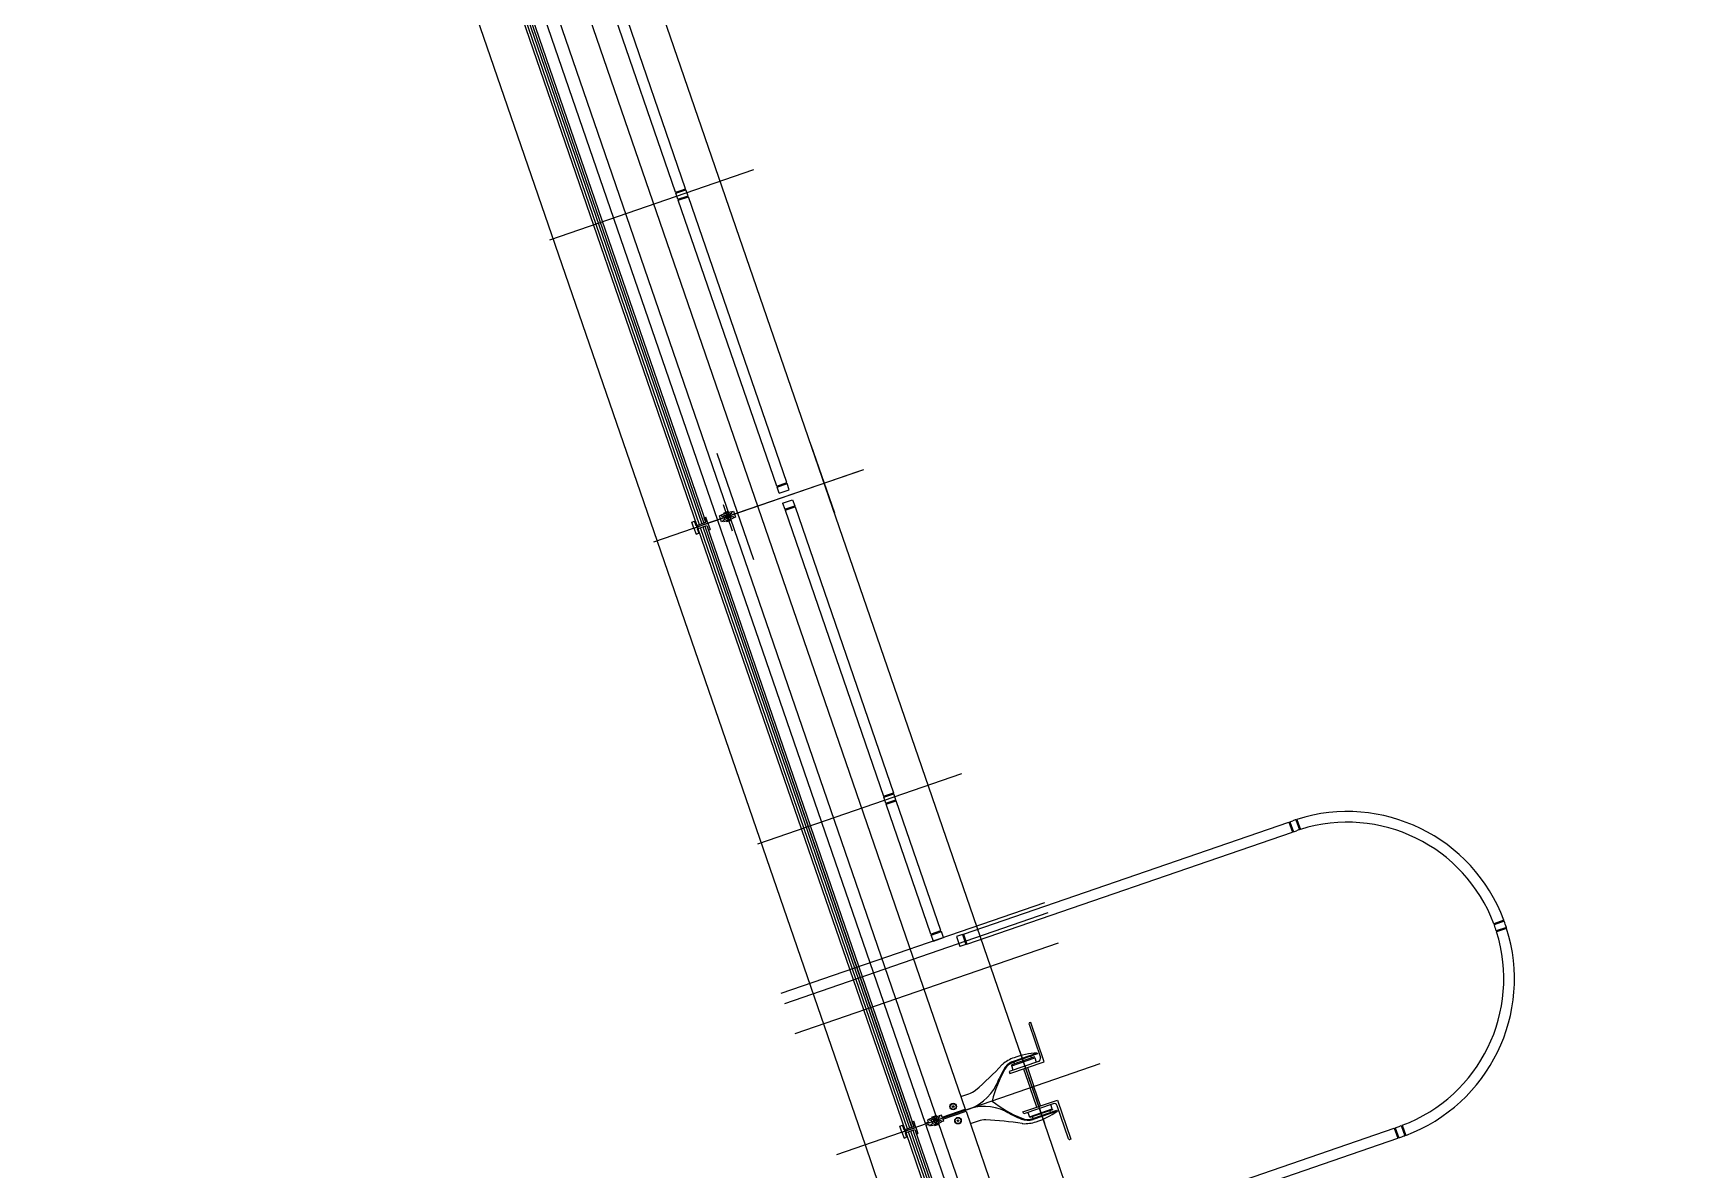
# Model space of a CAD drawing. Extents: x 809487 to 809680, y 818779 to 819225.
# Drawn here: x 809588.37 to 809596.18, y 818904.59 to 818909.92 of the extents above; entities that cross this region are included whole.
import ezdxf

# ---------------------------------------------------------------- set-up
doc = ezdxf.new("R2010")
doc.units = 0
for name, color, linetype in [('F-RC', 7, 'Continuous'), ('MAJ214__', 7, 'Continuous'), ('MAJ270__', 7, 'Continuous'), ('MAJ292__', 7, 'Continuous')]:
    doc.layers.add(name, color=color, linetype=linetype)

msp = doc.modelspace()

# ---------------------------------------------------------------- linework, layer by layer
at = {"layer": 'F-RC'}
for p, q in [((809591.3855, 818909.177), (809590.9331, 818910.4909)), ((809591.4328, 818909.1933), (809590.9877, 818910.486)), ((809591.3855, 818909.177), (809591.4052, 818909.1838)), ((809591.3872, 818909.1723), (809591.4344, 818909.1886)), ((809591.3969, 818909.1439), (809591.3872, 818909.1723)), ((809591.3891, 818909.1729), (809591.3874, 818909.1777)), ((809591.3969, 818909.1439), (809591.4442, 818909.1602)), ((809591.3986, 818909.1392), (809591.4458, 818909.1555)), ((809591.8609, 818907.7966), (809591.3986, 818909.1392)), ((809591.4005, 818909.1399), (809591.3988, 818909.1446)), ((809591.4052, 818909.1838), (809591.4328, 818909.1933)), ((809591.4326, 818909.1879), (809591.4309, 818909.1927)), ((809591.4442, 818909.1602), (809591.4344, 818909.1886)), ((809591.4439, 818909.1548), (809591.4423, 818909.1596)), ((809591.9081, 818907.8128), (809591.4458, 818909.1555)), ((809591.8609, 818907.7966), (809591.9081, 818907.8128)), ((809591.8625, 818907.7918), (809591.9098, 818907.8081)), ((809591.9079, 818907.8075), (809591.9063, 818907.8122)), ((809591.9195, 818907.7798), (809591.9098, 818907.8081)), ((809591.8723, 818907.7635), (809591.8625, 818907.7918)), ((809591.8644, 818907.7925), (809591.8628, 818907.7972)), ((809591.8723, 818907.7635), (809591.9195, 818907.7798)), ((809591.8885, 818907.7162), (809591.9358, 818907.7325)), ((809591.9358, 818907.7325), (809591.9456, 818907.7041)), ((809591.8885, 818907.7162), (809591.8983, 818907.6878)), ((809591.8983, 818907.6878), (809591.9456, 818907.7041)), ((809591.8999, 818907.6831), (809591.9472, 818907.6994)), ((809591.8999, 818907.6831), (809592.3622, 818906.3405)), ((809591.9002, 818907.6885), (809591.9018, 818907.6838)), ((809591.9437, 818907.7035), (809591.9453, 818907.6987)), ((809591.9472, 818907.6994), (809592.4095, 818906.3567)), ((809592.3622, 818906.3405), (809592.3819, 818906.3472)), ((809592.3639, 818906.3357), (809592.4111, 818906.352)), ((809592.3736, 818906.3074), (809592.3639, 818906.3357)), ((809592.3658, 818906.3364), (809592.3641, 818906.3411)), ((809592.3736, 818906.3074), (809592.4209, 818906.3237)), ((809592.3753, 818906.3026), (809592.4225, 818906.3189)), ((809592.3819, 818906.3472), (809592.4095, 818906.3567)), ((809592.4093, 818906.3514), (809592.4076, 818906.3561)), ((809592.4209, 818906.3237), (809592.4111, 818906.352)), ((809592.4206, 818906.3183), (809592.419, 818906.323)), ((809592.6325, 818905.7091), (809592.4225, 818906.3189)), ((809592.5853, 818905.6928), (809592.3753, 818906.3026)), ((809592.3772, 818906.3033), (809592.3755, 818906.308)), ((809592.7383, 818905.6926), (809594.2666, 818906.2189)), ((809592.7546, 818905.6453), (809594.2829, 818906.1716)), ((809594.2666, 818906.2189), (809594.2829, 818906.1716)), ((809594.2673, 818906.217), (809594.272, 818906.2186)), ((809594.2714, 818906.2205), (809594.2855, 818906.2254)), ((809594.2714, 818906.2205), (809594.2876, 818906.1732)), ((809594.2823, 818906.1735), (809594.287, 818906.1751)), ((809594.2876, 818906.1732), (809594.3018, 818906.1781)), ((809594.2998, 818906.2301), (809594.3161, 818906.1828)), ((809594.3045, 818906.2316), (809594.3208, 818906.1843)), ((809592.5853, 818905.6928), (809592.6049, 818905.6996)), ((809592.5869, 818905.6881), (809592.6342, 818905.7043)), ((809592.5967, 818905.6597), (809592.5869, 818905.6881)), ((809592.5888, 818905.6887), (809592.5871, 818905.6934)), ((809592.6049, 818905.6996), (809592.6325, 818905.7091)), ((809592.6323, 818905.7037), (809592.6306, 818905.7084)), ((809592.6439, 818905.676), (809592.6342, 818905.7043)), ((809592.7336, 818905.691), (809592.7052, 818905.6812)), ((809592.7336, 818905.691), (809592.7499, 818905.6437)), ((809592.739, 818905.6907), (809592.7342, 818905.6891)), ((809592.7383, 818905.6926), (809592.7546, 818905.6453)), ((809595.2766, 818905.7575), (809595.2293, 818905.7412)), ((809595.2783, 818905.7528), (809595.231, 818905.7366)), ((809595.2881, 818905.7245), (809595.2408, 818905.7082)), ((809595.2896, 818905.7197), (809595.2423, 818905.7034)), ((809592.5967, 818905.6597), (809592.6439, 818905.676)), ((809592.7052, 818905.6812), (809592.7215, 818905.6339)), ((809592.7499, 818905.6437), (809592.7215, 818905.6339)), ((809592.754, 818905.6472), (809592.7492, 818905.6456)), ((809593.2332, 818904.2554), (809594.7615, 818904.7817)), ((809594.7615, 818904.7817), (809594.7778, 818904.7344)), ((809594.7621, 818904.7798), (809594.7669, 818904.7814)), ((809594.7662, 818904.7833), (809594.7804, 818904.7882)), ((809594.7662, 818904.7833), (809594.7825, 818904.736)), ((809594.7945, 818904.7932), (809594.8108, 818904.7459)), ((809594.7992, 818904.7949), (809594.8155, 818904.7477)), ((809593.2495, 818904.2082), (809594.7778, 818904.7344)), ((809594.7771, 818904.7363), (809594.7819, 818904.7379)), ((809594.7825, 818904.736), (809594.7967, 818904.7409))]:
    msp.add_line(p, q, dxfattribs=at)
for radius, start, end in [(0.785, 20.45992, 107.54008), (0.785, 107.90511, 109), (0.783, 107.53635, 107.90231), (0.735, 107.83062, 109), (0.737, 107.44497, 107.83379), (0.735, 20.55926, 107.44074), (0.735, 290.55926, 17.44074), (0.785, 290.45992, 17.54008), (0.735, 17.83062, 20.16938), (0.737, 20.16621, 20.55503), (0.737, 17.44497, 17.83379), (0.783, 20.09769, 20.46365), (0.785, 17.90511, 20.09489), (0.783, 17.53635, 17.90231), (0.735, 289, 290.16938), (0.737, 290.16621, 290.55503), (0.785, 289, 290.09489), (0.783, 290.09769, 290.46365)]:
    msp.add_arc((809594.5411, 818905.4831), radius, start, end, dxfattribs=at)
at = {"layer": 'MAJ214__'}
for p, q in [((809590.6075, 818910.4691), (809592.5576, 818904.8055)), ((809590.5253, 818910.4382), (809591.4971, 818907.6158)), ((809590.5366, 818910.4421), (809591.5085, 818907.6197)), ((809590.5461, 818910.4453), (809591.5179, 818907.623)), ((809590.5468, 818910.4456), (809591.5186, 818907.6232)), ((809591.6023, 818907.6599), (809591.5919, 818907.6564)), ((809591.6017, 818907.628), (809591.5919, 818907.6564)), ((809591.6423, 818907.6671), (809591.6115, 818907.6565)), ((809591.6124, 818907.669), (809591.6341, 818907.6765)), ((809591.613, 818907.6702), (809591.6124, 818907.669)), ((809591.6134, 818907.6661), (809591.6124, 818907.669)), ((809591.6329, 818907.6771), (809591.613, 818907.6702)), ((809591.6132, 818907.6306), (809591.6571, 818907.6458)), ((809591.6134, 818907.6661), (809591.6351, 818907.6736)), ((809591.6153, 818907.6668), (809591.6156, 818907.6658)), ((809591.648, 818907.6506), (809591.6172, 818907.64)), ((809591.6329, 818907.6771), (809591.6341, 818907.6765)), ((809591.6332, 818907.673), (809591.6335, 818907.672)), ((809591.6351, 818907.6736), (809591.6341, 818907.6765)), ((809591.6425, 818907.6672), (809591.6501, 818907.6698)), ((809591.6476, 818907.6756), (809591.6581, 818907.6791)), ((809591.6558, 818907.6532), (809591.6482, 818907.6506)), ((809591.6678, 818907.6508), (809591.6574, 818907.6472)), ((809591.6581, 818907.6791), (809591.6678, 818907.6508)), ((809591.502, 818907.6016), (809592.4738, 818904.7792)), ((809591.5133, 818907.6055), (809592.4852, 818904.7831)), ((809591.5228, 818907.6088), (809592.4946, 818904.7864)), ((809591.5235, 818907.609), (809592.4953, 818904.7866)), ((809591.6121, 818907.6316), (809591.6017, 818907.628)), ((809591.6096, 818907.6374), (809591.6172, 818907.64)), ((809591.6463, 818907.641), (809591.6246, 818907.6335)), ((809591.6256, 818907.6307), (809591.6246, 818907.6335)), ((809591.6473, 818907.6382), (809591.6256, 818907.6307)), ((809591.6268, 818907.6301), (809591.6256, 818907.6307)), ((809591.6262, 818907.6351), (809591.6263, 818907.6346)), ((809591.627, 818907.6343), (809591.6263, 818907.6346)), ((809591.6268, 818907.6301), (809591.6467, 818907.6369)), ((809591.644, 818907.6402), (809591.6443, 818907.6408)), ((809591.6441, 818907.6413), (809591.6443, 818907.6408)), ((809591.6473, 818907.6382), (809591.6463, 818907.641)), ((809591.6467, 818907.6369), (809591.6473, 818907.6382)), ((809593.0008, 818905.1462), (809593.1182, 818904.8053)), ((809592.9745, 818905.0916), (809592.9774, 818905.0832)), ((809593.0384, 818905.0664), (809593.0693, 818904.9764)), ((809593.0578, 818905.1109), (809593.0549, 818905.1193)), ((809593.0204, 818905.0602), (809593.0514, 818904.9702)), ((809593.0824, 818904.8802), (809593.0514, 818904.9702)), ((809593.1003, 818904.8864), (809593.0693, 818904.9764)), ((809592.5793, 818904.8248), (809592.6233, 818904.8399)), ((809592.619, 818904.8306), (809592.5882, 818904.82)), ((809592.6108, 818904.8399), (809592.5891, 818904.8324)), ((809592.5897, 818904.8337), (809592.5891, 818904.8324)), ((809592.5891, 818904.8324), (809592.5901, 818904.8296)), ((809592.5897, 818904.8337), (809592.6096, 818904.8405)), ((809592.6118, 818904.8371), (809592.5901, 818904.8296)), ((809592.5924, 818904.8304), (809592.5921, 818904.8298)), ((809592.5923, 818904.8293), (809592.5921, 818904.8298)), ((809592.6095, 818904.8363), (809592.6101, 818904.8359)), ((809592.6096, 818904.8405), (809592.6108, 818904.8399)), ((809592.6103, 818904.8355), (809592.6101, 818904.8359)), ((809592.6108, 818904.8399), (809592.6118, 818904.8371)), ((809592.6268, 818904.8332), (809592.6192, 818904.8306)), ((809592.6348, 818904.8426), (809592.6244, 818904.839)), ((809592.638, 818904.8331), (809592.6348, 818904.8426)), ((809592.638, 818904.8331), (809592.7467, 818904.8706)), ((809592.6413, 818904.8237), (809592.75, 818904.8611)), ((809593.0656, 818904.8271), (809593.0627, 818904.8356)), ((809593.143, 818904.8633), (809593.1459, 818904.8548)), ((809592.4787, 818904.765), (809593.4505, 818901.9427)), ((809592.49, 818904.769), (809593.4619, 818901.9466)), ((809592.4995, 818904.7722), (809593.4713, 818901.9498)), ((809592.5002, 818904.7725), (809593.472, 818901.9501)), ((809592.5576, 818904.8055), (809592.5719, 818904.8103)), ((809592.5609, 818904.796), (809592.5751, 818904.8009)), ((809592.5609, 818904.796), (809594.511, 818899.1323)), ((809592.579, 818904.8234), (809592.5686, 818904.8198)), ((809592.5686, 818904.8198), (809592.5719, 818904.8103)), ((809592.5784, 818904.7914), (809592.5751, 818904.8009)), ((809592.5888, 818904.795), (809592.5784, 818904.7914)), ((809592.5807, 818904.8173), (809592.5882, 818904.82)), ((809592.5863, 818904.8008), (809592.5939, 818904.8034)), ((809592.5899, 818904.7941), (809592.6338, 818904.8092)), ((809592.6247, 818904.814), (809592.5939, 818904.8034)), ((809592.623, 818904.8044), (809592.6013, 818904.797)), ((809592.6023, 818904.7941), (809592.6013, 818904.797)), ((809592.624, 818904.8016), (809592.6023, 818904.7941)), ((809592.6036, 818904.7935), (809592.6023, 818904.7941)), ((809592.6029, 818904.7986), (809592.603, 818904.7981)), ((809592.6037, 818904.7978), (809592.603, 818904.7981)), ((809592.6036, 818904.7935), (809592.6234, 818904.8003)), ((809592.6207, 818904.8036), (809592.621, 818904.8043)), ((809592.6208, 818904.8047), (809592.621, 818904.8043)), ((809592.624, 818904.8016), (809592.623, 818904.8044)), ((809592.6234, 818904.8003), (809592.624, 818904.8016)), ((809592.6325, 818904.8167), (809592.6249, 818904.8141)), ((809592.6445, 818904.8142), (809592.6341, 818904.8106)), ((809592.6413, 818904.8237), (809592.6445, 818904.8142))]:
    msp.add_line(p, q, dxfattribs=at)
for points in [[(809591.6466, 818907.6765), (809591.6026, 818907.6614)], [(809592.9524, 818905.0473), (809592.9556, 818905.0379), (809593.1174, 818905.0936), (809593.0538, 818905.2781), (809593.0491, 818905.2764)], [(809593.046, 818905.2701), (809593.0998, 818905.114)], [(809593.0905, 818905.0949), (809592.9524, 818905.0473)], [(809592.9722, 818905.0542), (809592.9653, 818905.0743), (809593.0731, 818905.1114), (809593.08, 818905.0913)], [(809593.0846, 818905.134), (809592.9718, 818905.0952)], [(809593.0209, 818904.8484), (809593.0176, 818904.8579), (809593.1793, 818904.9136), (809593.2429, 818904.7291), (809593.2381, 818904.7275)], [(809593.159, 818904.896), (809593.0209, 818904.8484)], [(809593.0407, 818904.8552), (809593.0476, 818904.8351), (809593.1554, 818904.8722), (809593.1485, 818904.8924)], [(809593.1784, 818904.8615), (809593.0656, 818904.8227)], [(809593.2318, 818904.7306), (809593.178, 818904.8867)]]:
    msp.add_lwpolyline(points, dxfattribs=at)
for points in [[(809593.0731, 818905.1114), (809593.0716, 818905.1156), (809592.9638, 818905.0785), (809592.9653, 818905.0743)], [(809593.1554, 818904.8722), (809593.1569, 818904.868), (809593.0491, 818904.8309), (809593.0476, 818904.8351)]]:
    msp.add_lwpolyline(points, close=True, dxfattribs=at)
for centre, radius in [((809591.6299, 818907.6536), 0.006), ((809592.6897, 818904.8827), 0.0155), ((809592.6897, 818904.8827), 0.0135), ((809592.6897, 818904.8827), 0.0042), ((809592.7125, 818904.8165), 0.0155), ((809592.7125, 818904.8165), 0.0135), ((809592.7125, 818904.8165), 0.0042)]:
    msp.add_circle(centre, radius, dxfattribs=at)
for centre, radius, start, end in [((809591.6299, 818907.6536), 0.0095, 145.18264, 252.81736), ((809591.6299, 818907.6536), 0.0109, 101.1265, 116.87349), ((809591.6299, 818907.6536), 0.0109, 281.1265, 296.87349), ((809591.6299, 818907.6536), 0.0095, 326.69488, 71.30512), ((809593.0507, 818905.2717), 0.005, 109, 199), ((809592.9976, 818905.0203), 0.0792, 109, 149.96236), ((809593.0856, 818905.1091), 0.015, 289, 19), ((809592.8752, 818904.995), 0.02, 326.67541, 338.10407), ((809593.4199, 818904.7761), 0.567, 149.96236, 158.10407), ((809592.686, 818905.0879), 0.2307, 285.67731, 333.23123), ((809592.8359, 818904.6524), 0.2307, 64.76877, 112.32268), ((809592.9278, 818904.8422), 0.02, 59.89592, 71.32459), ((809593.2223, 818905.35), 0.567, 239.89592, 248.03764), ((809593.1638, 818904.8818), 0.015, 19, 109), ((809592.6066, 818904.817), 0.0095, 145.18264, 199.00008), ((809592.6066, 818904.817), 0.0095, 198.99991, 252.81736), ((809592.6066, 818904.817), 0.006, 18.99986, 199.00013), ((809592.6066, 818904.817), 0.006, 198.99986, 19.00013), ((809592.6066, 818904.817), 0.0109, 101.1265, 116.87349), ((809592.6066, 818904.817), 0.0109, 281.1265, 296.87349), ((809592.6066, 818904.817), 0.0095, 18.99991, 71.30512), ((809592.6066, 818904.817), 0.0095, 326.69488, 19.00008), ((809593.0398, 818904.8976), 0.0792, 248.03764, 289), ((809593.2365, 818904.7322), 0.005, 199, 289)]:
    msp.add_arc(centre, radius, start, end, dxfattribs=at)
for points, degree in [([(809591.6023, 818907.6606), (809591.6023, 818907.6607), (809591.6023, 818907.6608), (809591.6023, 818907.6609), (809591.6023, 818907.6609), (809591.6023, 818907.661), (809591.6023, 818907.661), (809591.6024, 818907.6611), (809591.6024, 818907.6611), (809591.6024, 818907.6612), (809591.6024, 818907.6612), (809591.6024, 818907.6613), (809591.6025, 818907.6613), (809591.6025, 818907.6613), (809591.6025, 818907.6614), (809591.6026, 818907.6614)], 3), ([(809591.6031, 818907.6545), (809591.603, 818907.6548), (809591.6029, 818907.6551), (809591.6027, 818907.656), (809591.6026, 818907.6565), (809591.6025, 818907.6577), (809591.6024, 818907.6582), (809591.6023, 818907.6594), (809591.6023, 818907.66), (809591.6023, 818907.6606)], 3), ([(809591.6031, 818907.6545), (809591.6031, 818907.6544), (809591.6031, 818907.6544), (809591.6032, 818907.6544), (809591.6032, 818907.6543), (809591.6032, 818907.6543), (809591.6032, 818907.6543), (809591.6032, 818907.6543)], 3), ([(809591.6039, 818907.6539), (809591.6039, 818907.6539), (809591.6039, 818907.6539), (809591.6039, 818907.6539), (809591.6039, 818907.6539), (809591.6038, 818907.6539), (809591.6037, 818907.6539), (809591.6036, 818907.6539), (809591.6036, 818907.6539), (809591.6034, 818907.654), (809591.6033, 818907.654), (809591.6032, 818907.6541), (809591.6032, 818907.6542), (809591.6032, 818907.6543)], 3), ([(809591.6039, 818907.6539), (809591.6046, 818907.6541), (809591.6052, 818907.6543), (809591.6068, 818907.6549), (809591.6078, 818907.6552), (809591.6093, 818907.6558), (809591.6099, 818907.656), (809591.6109, 818907.6563), (809591.6112, 818907.6564), (809591.6115, 818907.6565)], 3), ([(809591.6039, 818907.6539), (809591.6048, 818907.6542), (809591.6057, 818907.6545), (809591.6066, 818907.6548), (809591.6078, 818907.6552), (809591.6091, 818907.6557), (809591.6104, 818907.6561), (809591.6108, 818907.6563), (809591.6112, 818907.6564), (809591.6115, 818907.6565)], 3), ([(809591.6115, 818907.6565), (809591.6115, 818907.6565), (809591.6116, 818907.6565), (809591.6116, 818907.6563), (809591.6117, 818907.6561), (809591.6118, 818907.6556), (809591.6119, 818907.6552), (809591.612, 818907.6539), (809591.6122, 818907.6529), (809591.6126, 818907.6506), (809591.6129, 818907.6494), (809591.6137, 818907.6471), (809591.6141, 818907.646), (809591.6151, 818907.6439), (809591.6156, 818907.643), (809591.6164, 818907.6417), (809591.6167, 818907.6412), (809591.617, 818907.6406), (809591.6171, 818907.6403), (809591.6172, 818907.6401), (809591.6172, 818907.64), (809591.6172, 818907.64)], 3), ([(809591.6228, 818907.6601), (809591.6228, 818907.6601), (809591.6227, 818907.6601), (809591.6227, 818907.66), (809591.6226, 818907.6599), (809591.6225, 818907.6597), (809591.6224, 818907.6595), (809591.6221, 818907.6591), (809591.622, 818907.6589), (809591.6219, 818907.6588)], 3), ([(809591.6249, 818907.6633), (809591.6238, 818907.6616), (809591.6228, 818907.6601)], 2), ([(809591.6268, 818907.6446), (809591.627, 818907.6445), (809591.6272, 818907.6444), (809591.6276, 818907.6443), (809591.6278, 818907.6442), (809591.6281, 818907.6441), (809591.6282, 818907.6441), (809591.6282, 818907.6441), (809591.6283, 818907.6441), (809591.6283, 818907.6441)], 3), ([(809591.6314, 818907.6631), (809591.6297, 818907.6636), (809591.6277, 818907.6643)], 2), ([(809591.6283, 818907.6441), (809591.63, 818907.6435), (809591.632, 818907.6428)], 2), ([(809591.6329, 818907.6626), (809591.6327, 818907.6626), (809591.6325, 818907.6627), (809591.6321, 818907.6628), (809591.6319, 818907.6629), (809591.6316, 818907.663), (809591.6316, 818907.663), (809591.6315, 818907.6631), (809591.6314, 818907.6631), (809591.6314, 818907.6631)], 3), ([(809591.6348, 818907.6438), (809591.6359, 818907.6455), (809591.6369, 818907.647)], 2), ([(809591.6369, 818907.647), (809591.6369, 818907.6471), (809591.637, 818907.6471), (809591.637, 818907.6472), (809591.6371, 818907.6472), (809591.6372, 818907.6475), (809591.6373, 818907.6476), (809591.6376, 818907.648), (809591.6377, 818907.6482), (809591.6378, 818907.6484)], 3), ([(809591.6423, 818907.6671), (809591.6424, 818907.6671), (809591.6424, 818907.6671), (809591.6425, 818907.6672)], 2), ([(809591.6423, 818907.6671), (809591.6424, 818907.6671), (809591.6424, 818907.6671), (809591.6425, 818907.6672)], 2), ([(809591.6482, 818907.6506), (809591.6482, 818907.6506), (809591.6482, 818907.6506), (809591.6481, 818907.6508), (809591.648, 818907.651), (809591.6479, 818907.6516), (809591.6479, 818907.652), (809591.6477, 818907.6532), (809591.6475, 818907.6542), (809591.6471, 818907.6565), (809591.6468, 818907.6577), (809591.646, 818907.66), (809591.6456, 818907.6611), (809591.6446, 818907.6632), (809591.6441, 818907.6641), (809591.6433, 818907.6654), (809591.643, 818907.6659), (809591.6427, 818907.6666), (809591.6426, 818907.6668), (809591.6425, 818907.667), (809591.6425, 818907.6671), (809591.6425, 818907.6672)], 3), ([(809591.6466, 818907.6765), (809591.6466, 818907.6765), (809591.6466, 818907.6765), (809591.6467, 818907.6765), (809591.6467, 818907.6765), (809591.6468, 818907.6765), (809591.6468, 818907.6764), (809591.6469, 818907.6764), (809591.6469, 818907.6764), (809591.647, 818907.6763), (809591.647, 818907.6763), (809591.6471, 818907.6763), (809591.6471, 818907.6762), (809591.6472, 818907.6762), (809591.6472, 818907.6761), (809591.6472, 818907.6761)], 3), ([(809591.6472, 818907.6761), (809591.6476, 818907.6756), (809591.648, 818907.6751), (809591.6486, 818907.6741), (809591.6489, 818907.6737), (809591.6495, 818907.6727), (809591.6497, 818907.6722), (809591.6501, 818907.6714), (809591.6502, 818907.6711), (809591.6504, 818907.6707)], 3), ([(809591.6482, 818907.6506), (809591.6481, 818907.6506), (809591.6481, 818907.6506), (809591.648, 818907.6506)], 2), ([(809591.6504, 818907.6705), (809591.6505, 818907.6705), (809591.6505, 818907.6705), (809591.6505, 818907.6704), (809591.6505, 818907.6703), (809591.6504, 818907.6701), (809591.6504, 818907.6701), (809591.6503, 818907.67), (809591.6503, 818907.6699), (809591.6502, 818907.6698), (809591.6501, 818907.6698), (809591.6501, 818907.6698), (809591.6501, 818907.6698), (809591.6501, 818907.6698)], 3), ([(809591.6504, 818907.6705), (809591.6504, 818907.6706), (809591.6504, 818907.6706), (809591.6504, 818907.6706), (809591.6504, 818907.6706), (809591.6504, 818907.6707), (809591.6504, 818907.6707), (809591.6504, 818907.6707)], 3), ([(809591.6558, 818907.6532), (809591.6558, 818907.6532), (809591.6558, 818907.6532), (809591.6558, 818907.6532), (809591.6558, 818907.6533), (809591.6559, 818907.6533), (809591.656, 818907.6533), (809591.6561, 818907.6533), (809591.6562, 818907.6532), (809591.6563, 818907.6532), (809591.6564, 818907.6531), (809591.6565, 818907.653), (809591.6565, 818907.6529), (809591.6565, 818907.6529)], 3), ([(809591.6566, 818907.6527), (809591.6566, 818907.6527), (809591.6566, 818907.6527), (809591.6566, 818907.6528), (809591.6566, 818907.6528), (809591.6565, 818907.6528), (809591.6565, 818907.6528), (809591.6565, 818907.6529)], 3), ([(809591.6566, 818907.6527), (809591.6567, 818907.6523), (809591.6568, 818907.652), (809591.657, 818907.6511), (809591.6571, 818907.6506), (809591.6573, 818907.6495), (809591.6573, 818907.6489), (809591.6574, 818907.6477), (809591.6574, 818907.6471), (809591.6574, 818907.6465)], 3), ([(809591.6574, 818907.6465), (809591.6574, 818907.6464), (809591.6574, 818907.6464), (809591.6574, 818907.6463), (809591.6574, 818907.6462), (809591.6574, 818907.6462), (809591.6574, 818907.6461), (809591.6574, 818907.6461), (809591.6573, 818907.646), (809591.6573, 818907.646), (809591.6573, 818907.6459), (809591.6573, 818907.6459), (809591.6572, 818907.6458), (809591.6572, 818907.6458), (809591.6572, 818907.6458), (809591.6571, 818907.6458)], 3), ([(809591.6093, 818907.6366), (809591.6093, 818907.6366), (809591.6093, 818907.6366), (809591.6092, 818907.6368), (809591.6092, 818907.6368), (809591.6093, 818907.637), (809591.6093, 818907.6371), (809591.6094, 818907.6372), (809591.6094, 818907.6372), (809591.6095, 818907.6373), (809591.6096, 818907.6373), (809591.6096, 818907.6374), (809591.6096, 818907.6374), (809591.6096, 818907.6374)], 3), ([(809591.6093, 818907.6366), (809591.6093, 818907.6366), (809591.6093, 818907.6366), (809591.6093, 818907.6365), (809591.6093, 818907.6365), (809591.6093, 818907.6364), (809591.6093, 818907.6364), (809591.6093, 818907.6364)], 3), ([(809591.6125, 818907.631), (809591.6121, 818907.6315), (809591.6117, 818907.632), (809591.6111, 818907.633), (809591.6108, 818907.6335), (809591.6102, 818907.6345), (809591.61, 818907.635), (809591.6096, 818907.6358), (809591.6095, 818907.6361), (809591.6093, 818907.6364)], 3), ([(809591.6132, 818907.6306), (809591.6131, 818907.6306), (809591.6131, 818907.6306), (809591.613, 818907.6306), (809591.613, 818907.6306), (809591.6129, 818907.6307), (809591.6129, 818907.6307), (809591.6128, 818907.6307), (809591.6128, 818907.6307), (809591.6127, 818907.6308), (809591.6127, 818907.6308), (809591.6126, 818907.6309), (809591.6126, 818907.6309), (809591.6125, 818907.631), (809591.6125, 818907.631), (809591.6125, 818907.631)], 3), ([(809592.6192, 818904.8306), (809592.6191, 818904.8306), (809592.6191, 818904.8306), (809592.619, 818904.8306)], 2), ([(809592.6192, 818904.8306), (809592.6192, 818904.8306), (809592.6192, 818904.8306), (809592.6192, 818904.8304), (809592.6193, 818904.8302), (809592.6196, 818904.8297), (809592.6198, 818904.8294), (809592.6204, 818904.8283), (809592.6209, 818904.8274), (809592.6219, 818904.8253), (809592.6224, 818904.8242), (809592.6229, 818904.8229), (809592.623, 818904.8228), (809592.623, 818904.8227)], 3), ([(809592.6239, 818904.8395), (809592.6239, 818904.8396), (809592.6239, 818904.8396), (809592.6238, 818904.8397), (809592.6238, 818904.8397), (809592.6237, 818904.8398), (809592.6237, 818904.8398), (809592.6236, 818904.8399), (809592.6236, 818904.8399), (809592.6235, 818904.8399), (809592.6235, 818904.8399), (809592.6234, 818904.8399), (809592.6234, 818904.84), (809592.6233, 818904.84), (809592.6233, 818904.84), (809592.6233, 818904.8399)], 3), ([(809592.6271, 818904.8342), (809592.6269, 818904.8345), (809592.6268, 818904.8348), (809592.6264, 818904.8356), (809592.6262, 818904.8361), (809592.6256, 818904.8371), (809592.6253, 818904.8376), (809592.6247, 818904.8386), (809592.6243, 818904.8391), (809592.6239, 818904.8395)], 3), ([(809592.6268, 818904.8332), (809592.6268, 818904.8332), (809592.6268, 818904.8332), (809592.6268, 818904.8332), (809592.6268, 818904.8333), (809592.6269, 818904.8333), (809592.6269, 818904.8333), (809592.627, 818904.8334), (809592.6271, 818904.8335), (809592.6272, 818904.8336), (809592.6272, 818904.8337), (809592.6272, 818904.8338), (809592.6272, 818904.8339), (809592.6271, 818904.834)], 3), ([(809592.6271, 818904.8342), (809592.6271, 818904.8342), (809592.6271, 818904.8341), (809592.6271, 818904.8341), (809592.6271, 818904.8341), (809592.6271, 818904.834), (809592.6271, 818904.834), (809592.6271, 818904.834)], 3), ([(809592.5793, 818904.8248), (809592.5793, 818904.8248), (809592.5792, 818904.8248), (809592.5792, 818904.8247), (809592.5791, 818904.8247), (809592.5791, 818904.8246), (809592.5791, 818904.8246), (809592.5791, 818904.8245), (809592.5791, 818904.8245), (809592.579, 818904.8244), (809592.579, 818904.8244), (809592.579, 818904.8243), (809592.579, 818904.8243), (809592.579, 818904.8242), (809592.579, 818904.8241), (809592.579, 818904.8241)], 3), ([(809592.579, 818904.8241), (809592.579, 818904.8235), (809592.579, 818904.8229), (809592.5791, 818904.8217), (809592.5792, 818904.8211), (809592.5793, 818904.82), (809592.5794, 818904.8194), (809592.5796, 818904.8186), (809592.5797, 818904.8182), (809592.5798, 818904.8179)], 3), ([(809592.5799, 818904.8177), (809592.5799, 818904.8177), (809592.5799, 818904.8177), (809592.5799, 818904.8178), (809592.5799, 818904.8178), (809592.5798, 818904.8179), (809592.5798, 818904.8179), (809592.5798, 818904.8179)], 3), ([(809592.5799, 818904.8177), (809592.5799, 818904.8177), (809592.5799, 818904.8177), (809592.58, 818904.8176), (809592.58, 818904.8175), (809592.5801, 818904.8174), (809592.5802, 818904.8174), (809592.5803, 818904.8173), (809592.5804, 818904.8173), (809592.5805, 818904.8173), (809592.5806, 818904.8173), (809592.5807, 818904.8173), (809592.5807, 818904.8173), (809592.5807, 818904.8173)], 3), ([(809592.586, 818904.8), (809592.586, 818904.8001), (809592.586, 818904.8001), (809592.5859, 818904.8002), (809592.5859, 818904.8003), (809592.586, 818904.8004), (809592.586, 818904.8005), (809592.5861, 818904.8006), (809592.5861, 818904.8007), (809592.5862, 818904.8007), (809592.5863, 818904.8008), (809592.5863, 818904.8008), (809592.5863, 818904.8008), (809592.5863, 818904.8008)], 3), ([(809592.586, 818904.8), (809592.586, 818904.8), (809592.586, 818904.8), (809592.586, 818904.8), (809592.586, 818904.7999), (809592.586, 818904.7999), (809592.586, 818904.7999), (809592.586, 818904.7998)], 3), ([(809592.5892, 818904.7945), (809592.5888, 818904.795), (809592.5884, 818904.7954), (809592.5878, 818904.7964), (809592.5875, 818904.7969), (809592.5869, 818904.7979), (809592.5867, 818904.7984), (809592.5863, 818904.7992), (809592.5862, 818904.7995), (809592.586, 818904.7998)], 3), ([(809592.5901, 818904.8114), (809592.5898, 818904.8124), (809592.5895, 818904.8134), (809592.589, 818904.8155), (809592.5889, 818904.8166), (809592.5886, 818904.8181), (809592.5886, 818904.8186), (809592.5884, 818904.8193), (809592.5884, 818904.8196), (809592.5883, 818904.8198), (809592.5883, 818904.8199), (809592.5882, 818904.82)], 3), ([(809592.5899, 818904.7941), (809592.5898, 818904.7941), (809592.5898, 818904.7941), (809592.5897, 818904.7941), (809592.5897, 818904.7941), (809592.5896, 818904.7941), (809592.5896, 818904.7941), (809592.5895, 818904.7942), (809592.5895, 818904.7942), (809592.5894, 818904.7942), (809592.5894, 818904.7943), (809592.5893, 818904.7943), (809592.5893, 818904.7943), (809592.5892, 818904.7944), (809592.5892, 818904.7944), (809592.5892, 818904.7945)], 3), ([(809592.5901, 818904.8114), (809592.5905, 818904.8103), (809592.5909, 818904.8094), (809592.5918, 818904.8074), (809592.5923, 818904.8064), (809592.5931, 818904.8051), (809592.5934, 818904.8047), (809592.5937, 818904.804), (809592.5938, 818904.8038), (809592.5939, 818904.8035), (809592.5939, 818904.8035), (809592.5939, 818904.8034)], 3), ([(809592.5986, 818904.8222), (809592.5987, 818904.8224), (809592.5988, 818904.8226), (809592.5991, 818904.8229), (809592.5992, 818904.8231), (809592.5993, 818904.8233), (809592.5994, 818904.8234), (809592.5995, 818904.8235), (809592.5995, 818904.8235), (809592.5995, 818904.8235)], 3), ([(809592.5995, 818904.8235), (809592.6005, 818904.8251), (809592.6016, 818904.8268)], 2), ([(809592.6035, 818904.808), (809592.6037, 818904.8079), (809592.6039, 818904.8079), (809592.6043, 818904.8077), (809592.6045, 818904.8077), (809592.6048, 818904.8076), (809592.6049, 818904.8076), (809592.605, 818904.8075), (809592.605, 818904.8075), (809592.605, 818904.8075)], 3), ([(809592.6044, 818904.8278), (809592.6064, 818904.8271), (809592.6081, 818904.8265)], 2), ([(809592.605, 818904.8075), (809592.6067, 818904.8069), (809592.6087, 818904.8063)], 2), ([(809592.6081, 818904.8265), (809592.6081, 818904.8265), (809592.6082, 818904.8265), (809592.6083, 818904.8265), (809592.6083, 818904.8264), (809592.6086, 818904.8263), (809592.6088, 818904.8263), (809592.6092, 818904.8261), (809592.6094, 818904.8261), (809592.6096, 818904.826)], 3), ([(809592.6115, 818904.8072), (809592.6126, 818904.809), (809592.6136, 818904.8105)], 2), ([(809592.6136, 818904.8105), (809592.6137, 818904.8105), (809592.6137, 818904.8105), (809592.6137, 818904.8106), (809592.6138, 818904.8107), (809592.6139, 818904.8109), (809592.614, 818904.8111), (809592.6143, 818904.8114), (809592.6144, 818904.8116), (809592.6145, 818904.8118)], 3), ([(809592.6249, 818904.8141), (809592.6249, 818904.8141), (809592.6249, 818904.8141), (809592.6248, 818904.8142), (809592.6247, 818904.8144), (809592.6246, 818904.815), (809592.6246, 818904.8154), (809592.6244, 818904.8167), (809592.6242, 818904.8177), (809592.6238, 818904.8199), (809592.6235, 818904.8211), (809592.6231, 818904.8224), (809592.623, 818904.8226), (809592.623, 818904.8227)], 3), ([(809592.6249, 818904.8141), (809592.6248, 818904.814), (809592.6248, 818904.814), (809592.6247, 818904.814)], 2), ([(809592.6325, 818904.8167), (809592.6325, 818904.8167), (809592.6325, 818904.8167), (809592.6325, 818904.8167), (809592.6325, 818904.8167), (809592.6326, 818904.8167), (809592.6327, 818904.8167), (809592.6328, 818904.8167), (809592.6329, 818904.8167), (809592.633, 818904.8166), (809592.6331, 818904.8166), (809592.6332, 818904.8164), (809592.6332, 818904.8164), (809592.6332, 818904.8163)], 3), ([(809592.6333, 818904.8161), (809592.6333, 818904.8161), (809592.6333, 818904.8162), (809592.6333, 818904.8162), (809592.6333, 818904.8162), (809592.6332, 818904.8163), (809592.6332, 818904.8163), (809592.6332, 818904.8163)], 3), ([(809592.6333, 818904.8161), (809592.6334, 818904.8158), (809592.6335, 818904.8154), (809592.6337, 818904.8146), (809592.6338, 818904.814), (809592.634, 818904.8129), (809592.634, 818904.8124), (809592.6341, 818904.8112), (809592.6341, 818904.8106), (809592.6341, 818904.81)], 3), ([(809592.6341, 818904.81), (809592.6341, 818904.8099), (809592.6341, 818904.8098), (809592.6341, 818904.8097), (809592.6341, 818904.8097), (809592.6341, 818904.8096), (809592.6341, 818904.8096), (809592.6341, 818904.8095), (809592.634, 818904.8095), (809592.634, 818904.8094), (809592.634, 818904.8094), (809592.634, 818904.8093), (809592.6339, 818904.8093), (809592.6339, 818904.8092), (809592.6339, 818904.8092), (809592.6338, 818904.8092)], 3)]:
    msp.add_open_spline(points, degree=degree, dxfattribs=at)
at = {"layer": 'MAJ270__'}
for p, q in [((809593.0604, 818904.9733), (809591.107, 818910.6464)), ((809590.6642, 818910.4886), (809594.5694, 818899.1471)), ((809591.7523, 818909.2822), (809590.7941, 818908.9522)), ((809592.0216, 818907.9902), (809592.1316, 818907.6706)), ((809591.5802, 818907.9512), (809591.7519, 818907.4526)), ((809592.2407, 818907.8639), (809591.2824, 818907.5339)), ((809591.6535, 818907.5849), (809591.6107, 818907.7092)), ((809591.4904, 818907.5976), (809591.4855, 818907.6118)), ((809592.729, 818906.4456), (809591.7708, 818906.1157)), ((809593.1184, 818905.8394), (809591.881, 818905.4133)), ((809593.1347, 818905.7921), (809591.8972, 818905.366)), ((809593.1835, 818905.6503), (809591.9461, 818905.2242)), ((809593.3789, 818905.0829), (809592.1414, 818904.6568)), ((809595.0138, 818899.3002), (809593.0604, 818904.9733)), ((809592.4671, 818904.7611), (809592.4622, 818904.7752))]:
    msp.add_line(p, q, dxfattribs=at)
msp.add_lwpolyline([(809592.2679, 818907.8732), (809591.5102, 818907.6124)], dxfattribs=at)
for centre in [(809591.488, 818907.6047), (809592.4647, 818904.7682)]:
    msp.add_circle(centre, 0.003, dxfattribs=at)
at = {"layer": 'MAJ292__'}
for p, q in [((809588.3688, 818916.0493), (809592.2756, 818904.703)), ((809590.7966, 818910.5342), (809592.7467, 818904.8706)), ((809590.5137, 818910.4342), (809591.4855, 818907.6118)), ((809590.5563, 818910.4488), (809591.5281, 818907.6265)), ((809591.5208, 818907.6477), (809591.5281, 818907.6503)), ((809591.5281, 818907.6265), (809591.5208, 818907.6477)), ((809591.5379, 818907.6219), (809591.5281, 818907.6503)), ((809591.4626, 818907.6277), (809591.4749, 818907.6319)), ((809591.4723, 818907.5993), (809591.4626, 818907.6277)), ((809591.4723, 818907.5993), (809591.5379, 818907.6219)), ((809591.4723, 818907.5993), (809591.5379, 818907.6219)), ((809591.4723, 818907.5993), (809591.4821, 818907.571)), ((809591.4822, 818907.6107), (809591.4749, 818907.6319)), ((809591.4821, 818907.571), (809591.4944, 818907.5752)), ((809591.4822, 818907.6107), (809591.5281, 818907.6265)), ((809591.4871, 818907.5965), (809591.533, 818907.6123)), ((809591.4871, 818907.5965), (809591.4944, 818907.5752)), ((809591.4904, 818907.5976), (809592.4622, 818904.7752)), ((809591.533, 818907.6123), (809592.5048, 818904.7899)), ((809591.533, 818907.6123), (809591.5403, 818907.591)), ((809591.5379, 818907.6219), (809591.5476, 818907.5935)), ((809591.5403, 818907.591), (809591.5476, 818907.5935)), ((809592.75, 818904.8611), (809594.7002, 818899.1975)), ((809592.4393, 818904.7911), (809592.4516, 818904.7954)), ((809592.449, 818904.7628), (809592.4393, 818904.7911)), ((809592.449, 818904.7628), (809592.5146, 818904.7853)), ((809592.449, 818904.7628), (809592.5146, 818904.7853)), ((809592.449, 818904.7628), (809592.4588, 818904.7344)), ((809592.4589, 818904.7741), (809592.4516, 818904.7954)), ((809592.4589, 818904.7741), (809592.5048, 818904.7899)), ((809592.4638, 818904.7599), (809592.5097, 818904.7757)), ((809592.4638, 818904.7599), (809592.4711, 818904.7386)), ((809592.4671, 818904.7611), (809593.4389, 818901.9387)), ((809592.4975, 818904.8112), (809592.5048, 818904.8137)), ((809592.5048, 818904.7899), (809592.4975, 818904.8112)), ((809592.5146, 818904.7853), (809592.5048, 818904.8137)), ((809592.5097, 818904.7757), (809593.4815, 818901.9533)), ((809592.5097, 818904.7757), (809592.517, 818904.7544)), ((809592.5146, 818904.7853), (809592.5243, 818904.757)), ((809592.517, 818904.7544), (809592.5243, 818904.757)), ((809592.2756, 818904.703), (809596.1824, 818893.3568)), ((809592.4588, 818904.7344), (809592.4711, 818904.7386))]:
    msp.add_line(p, q, dxfattribs=at)
for points in [[(809593.0846, 818905.134), (809593.086, 818905.13), (809592.9732, 818905.0912)], [(809592.7264, 818904.9297), (809592.7632, 818904.9423)], [(809593.0643, 818904.8267), (809593.1771, 818904.8655), (809593.1784, 818904.8615)], [(809592.8072, 818904.8147), (809592.7703, 818904.802)]]:
    msp.add_lwpolyline(points, dxfattribs=at)
for centre, radius, start, end in [((809591.9321, 818905.9859), 1.3402, 310.07845, 317.42579), ((809592.9338, 818905.0656), 0.02, 130.39607, 137.42579), ((809593.0326, 818904.9496), 0.1724, 109.2751, 130.39607), ((809592.9976, 818905.0203), 0.075, 109, 149.96236), ((809593.0956, 818904.7949), 0.3393, 91.86071, 110.70605), ((809593.4199, 818904.7761), 0.5628, 149.96236, 166.36786), ((809592.7306, 818905.0369), 0.1, 289, 310.07845), ((809593.2223, 818905.35), 0.5628, 231.63214, 248.03764), ((809592.9783, 818905.1355), 0.3393, 287.29394, 306.13928), ((809592.8397, 818904.7201), 0.1, 87.92155, 109), ((809592.7947, 818903.4807), 1.3402, 80.57421, 87.92155), ((809593.0398, 818904.8976), 0.075, 248.03764, 289), ((809593.0175, 818904.8226), 0.02, 260.57421, 267.60393), ((809593.0239, 818904.9748), 0.1724, 267.60393, 288.72489)]:
    msp.add_arc(centre, radius, start, end, dxfattribs=at)

doc.saveas('drawing.dxf')
